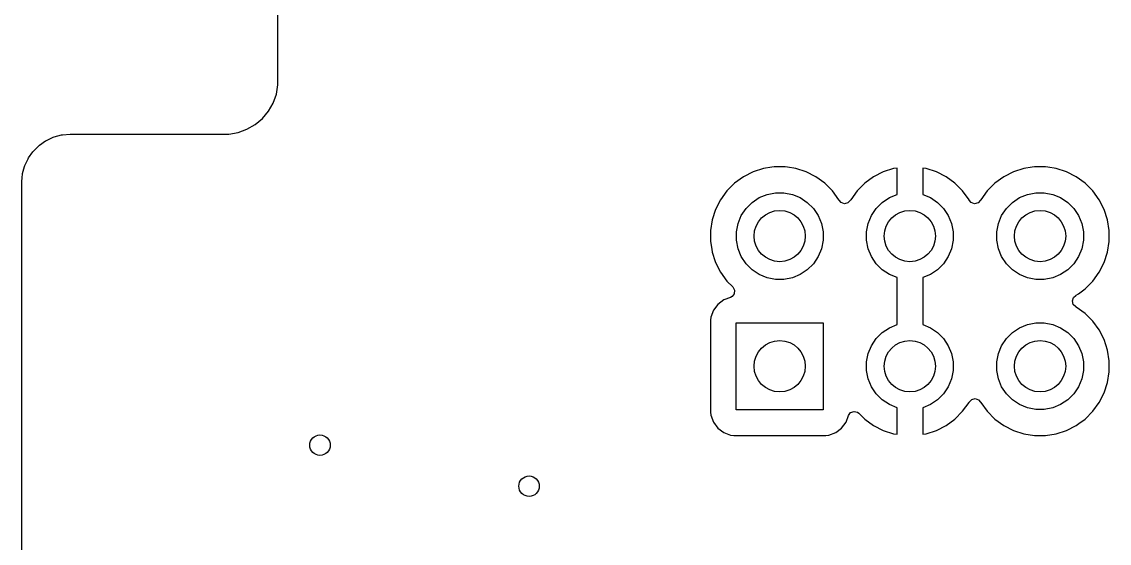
# Model space of a CAD drawing. Extents: x 1.91 to 4.47, y -4.27 to -2.07.
# Drawn here: x 1.911 to 2.747, y -3.82 to -3.42 of the extents above; entities that cross this region are included whole.
import ezdxf

# ---------------------------------------------------------------- set-up
doc = ezdxf.new("R2010")
doc.units = 0
doc.header["$MEASUREMENT"] = 0
doc.layers.add('BLACK', color=7, linetype='CONTINUOUS')

msp = doc.modelspace()

# ---------------------------------------------------------------- linework, layer by layer
at = {"layer": 'BLACK', "linetype": 'CONTINUOUS'}
for p, q in [((2.10829, -3.46392), (2.10829, -2.87319)), ((2.10829, -3.46457), (2.10829, -3.46392)), ((2.10829, -3.46819), (2.10829, -3.46457)), ((2.10456, -3.48211), (2.10703, -3.47531)), ((2.10703, -3.47531), (2.10829, -3.46819)), ((2.10094, -3.48838), (2.10456, -3.48211)), ((2.09629, -3.49392), (2.10094, -3.48838)), ((2.08447, -3.50219), (2.09074, -3.49858)), ((2.09074, -3.49858), (2.09629, -3.49392)), ((1.93051, -3.51075), (1.93565, -3.50836)), ((1.93565, -3.50836), (1.93645, -3.50807)), ((1.93645, -3.50807), (1.94192, -3.5066)), ((1.94192, -3.5066), (1.94275, -3.50646)), ((1.94275, -3.50646), (1.94861, -3.50594)), ((1.94861, -3.50594), (1.94903, -3.50593)), ((1.94903, -3.50593), (2.07055, -3.50593)), ((2.07055, -3.50593), (2.07767, -3.50467)), ((2.07055, -3.50593), (2.07055, -3.50593)), ((2.07767, -3.50467), (2.08447, -3.50219)), ((1.92048, -3.51898), (1.92449, -3.51497)), ((1.92449, -3.51497), (1.92514, -3.51443)), ((1.92514, -3.51443), (1.92978, -3.51118)), ((1.92978, -3.51118), (1.93051, -3.51075)), ((1.91387, -3.53013), (1.91626, -3.525)), ((1.91626, -3.525), (1.91669, -3.52427)), ((1.91669, -3.52427), (1.91994, -3.51963)), ((1.91994, -3.51963), (1.92048, -3.51898)), ((1.91214, -3.53633), (1.91358, -3.53093)), ((1.91358, -3.53093), (1.91387, -3.53013)), ((2.48125, -3.53239), (2.47329, -3.53498)), ((2.4876, -3.53139), (2.48125, -3.53239)), ((2.48952, -3.53108), (2.4876, -3.53139)), ((2.49789, -3.53108), (2.48952, -3.53108)), ((2.4998, -3.53139), (2.49789, -3.53108)), ((2.50615, -3.53239), (2.4998, -3.53139)), ((2.51411, -3.53498), (2.50615, -3.53239)), ((2.50615, -3.53239), (2.50615, -3.53239)), ((2.50615, -3.53239), (2.50615, -3.53239)), ((2.58125, -3.53241), (2.5733, -3.535)), ((2.58386, -3.532), (2.58125, -3.53241)), ((2.58386, -3.55228), (2.58386, -3.532)), ((2.58386, -3.532), (2.58386, -3.532)), ((2.60615, -3.53241), (2.60354, -3.532)), ((2.60354, -3.532), (2.60354, -3.55228)), ((2.6141, -3.535), (2.60615, -3.53241)), ((2.68125, -3.53239), (2.67329, -3.53498)), ((2.6876, -3.53139), (2.68125, -3.53239)), ((2.68952, -3.53108), (2.6876, -3.53139)), ((2.69789, -3.53108), (2.68952, -3.53108)), ((2.6998, -3.53139), (2.69789, -3.53108)), ((2.70615, -3.53239), (2.6998, -3.53139)), ((2.71411, -3.53498), (2.70615, -3.53239)), ((2.70615, -3.53239), (2.70615, -3.53239)), ((2.70615, -3.53239), (2.70615, -3.53239)), ((1.91146, -3.54309), (1.91183, -3.53878)), ((1.91183, -3.53878), (1.91197, -3.53724)), ((1.91197, -3.53724), (1.91212, -3.5364)), ((1.91212, -3.5364), (1.91214, -3.53633)), ((2.46583, -3.53878), (2.45906, -3.5437)), ((2.47329, -3.53498), (2.46583, -3.53878)), ((2.52157, -3.53878), (2.51411, -3.53498)), ((2.51411, -3.53498), (2.51411, -3.53498)), ((2.51411, -3.53498), (2.51411, -3.53498)), ((2.52834, -3.5437), (2.52157, -3.53878)), ((2.56584, -3.53879), (2.55908, -3.54371)), ((2.5733, -3.535), (2.56584, -3.53879)), ((2.62156, -3.53879), (2.6141, -3.535)), ((2.62833, -3.54371), (2.62156, -3.53879)), ((2.66583, -3.53878), (2.65906, -3.5437)), ((2.67329, -3.53498), (2.66583, -3.53878)), ((2.72157, -3.53878), (2.71411, -3.53498)), ((2.71411, -3.53498), (2.71411, -3.53498)), ((2.71411, -3.53498), (2.71411, -3.53498)), ((2.72834, -3.5437), (2.72157, -3.53878)), ((1.91144, -3.54352), (1.91146, -3.54309)), ((1.91144, -3.58007), (1.91144, -3.54352)), ((2.45315, -3.54961), (2.44823, -3.55639)), ((2.45906, -3.5437), (2.45315, -3.54961)), ((2.53426, -3.54961), (2.52834, -3.5437)), ((2.53918, -3.55639), (2.53426, -3.54961)), ((2.55316, -3.54963), (2.54824, -3.5564)), ((2.55908, -3.54371), (2.55316, -3.54963)), ((2.55316, -3.54963), (2.55316, -3.54963)), ((2.55908, -3.54371), (2.55908, -3.54371)), ((2.63424, -3.54963), (2.62833, -3.54371)), ((2.62833, -3.54371), (2.62833, -3.54371)), ((2.63916, -3.5564), (2.63424, -3.54963)), ((2.63424, -3.54963), (2.63424, -3.54963)), ((2.65315, -3.54961), (2.64823, -3.55639)), ((2.65906, -3.5437), (2.65315, -3.54961)), ((2.73426, -3.54961), (2.72834, -3.5437)), ((2.73918, -3.55639), (2.73426, -3.54961)), ((2.44823, -3.55639), (2.44443, -3.56384)), ((2.46783, -3.56302), (2.47247, -3.55838)), ((2.47247, -3.55838), (2.47793, -3.55474)), ((2.47793, -3.55474), (2.48399, -3.55223)), ((2.48399, -3.55223), (2.49042, -3.55095)), ((2.49042, -3.55095), (2.49698, -3.55095)), ((2.49698, -3.55095), (2.50342, -3.55223)), ((2.50342, -3.55223), (2.50948, -3.55474)), ((2.50948, -3.55474), (2.51493, -3.55838)), ((2.51493, -3.55838), (2.51957, -3.56302)), ((2.53936, -3.55675), (2.53918, -3.55639)), ((2.53918, -3.55639), (2.53918, -3.55639)), ((2.53918, -3.55639), (2.53918, -3.55639)), ((2.5409, -3.55853), (2.53936, -3.55675)), ((2.5435, -3.55941), (2.5409, -3.55853)), ((2.54617, -3.55875), (2.5435, -3.55941)), ((2.54806, -3.55675), (2.54617, -3.55875)), ((2.54824, -3.5564), (2.54806, -3.55675)), ((2.56783, -3.56302), (2.57247, -3.55838)), ((2.57247, -3.55838), (2.57793, -3.55474)), ((2.57793, -3.55474), (2.58386, -3.55228)), ((2.60354, -3.55228), (2.60948, -3.55474)), ((2.60948, -3.55474), (2.61493, -3.55838)), ((2.61493, -3.55838), (2.61957, -3.56302)), ((2.63934, -3.55675), (2.63916, -3.5564)), ((2.64088, -3.55853), (2.63934, -3.55675)), ((2.64348, -3.55941), (2.64088, -3.55853)), ((2.64615, -3.55875), (2.64348, -3.55941)), ((2.64804, -3.55675), (2.64615, -3.55875)), ((2.64823, -3.55639), (2.64804, -3.55675)), ((2.66783, -3.56302), (2.67247, -3.55838)), ((2.67247, -3.55838), (2.67793, -3.55474)), ((2.67793, -3.55474), (2.68399, -3.55223)), ((2.68399, -3.55223), (2.69042, -3.55095)), ((2.69042, -3.55095), (2.69698, -3.55095)), ((2.69698, -3.55095), (2.70342, -3.55223)), ((2.70342, -3.55223), (2.70948, -3.55474)), ((2.70948, -3.55474), (2.71493, -3.55838)), ((2.71493, -3.55838), (2.71957, -3.56302)), ((2.74297, -3.56384), (2.73918, -3.55639)), ((2.73918, -3.55639), (2.73918, -3.55639)), ((2.73918, -3.55639), (2.73918, -3.55639)), ((2.44443, -3.56384), (2.44184, -3.5718)), ((2.46419, -3.56848), (2.46783, -3.56302)), ((2.51957, -3.56302), (2.52321, -3.56848)), ((2.56419, -3.56848), (2.56783, -3.56302)), ((2.61957, -3.56302), (2.62321, -3.56848)), ((2.66419, -3.56848), (2.66783, -3.56302)), ((2.71957, -3.56302), (2.72321, -3.56848)), ((2.74556, -3.5718), (2.74297, -3.56384)), ((2.44184, -3.5718), (2.44053, -3.58007)), ((2.4604, -3.58097), (2.46168, -3.57454)), ((2.46168, -3.57454), (2.46419, -3.56848)), ((2.52321, -3.56848), (2.52572, -3.57454)), ((2.52572, -3.57454), (2.527, -3.58097)), ((2.5604, -3.58097), (2.56168, -3.57454)), ((2.56168, -3.57454), (2.56419, -3.56848)), ((2.62321, -3.56848), (2.62572, -3.57454)), ((2.62572, -3.57454), (2.627, -3.58097)), ((2.6604, -3.58097), (2.66168, -3.57454)), ((2.66168, -3.57454), (2.66419, -3.56848)), ((2.72321, -3.56848), (2.72572, -3.57454)), ((2.72572, -3.57454), (2.727, -3.58097)), ((2.74687, -3.58007), (2.74556, -3.5718)), ((1.91144, -3.87454), (1.91144, -3.58007)), ((2.44053, -3.58007), (2.44053, -3.58844)), ((2.4604, -3.58753), (2.4604, -3.58097)), ((2.527, -3.58097), (2.527, -3.58753)), ((2.5604, -3.58753), (2.5604, -3.58097)), ((2.627, -3.58097), (2.627, -3.58753)), ((2.6604, -3.58753), (2.6604, -3.58097)), ((2.727, -3.58097), (2.727, -3.58753)), ((2.74687, -3.58844), (2.74687, -3.58007)), ((2.44053, -3.58844), (2.44145, -3.59421)), ((2.46168, -3.59397), (2.4604, -3.58753)), ((2.527, -3.58753), (2.52572, -3.59397)), ((2.56168, -3.59397), (2.5604, -3.58753)), ((2.627, -3.58753), (2.62572, -3.59397)), ((2.66168, -3.59397), (2.6604, -3.58753)), ((2.727, -3.58753), (2.72572, -3.59397)), ((2.74556, -3.5967), (2.74687, -3.58844)), ((2.44145, -3.59421), (2.44184, -3.5967)), ((2.44184, -3.5967), (2.44419, -3.60393)), ((2.46419, -3.60003), (2.46168, -3.59397)), ((2.46783, -3.60548), (2.46419, -3.60003)), ((2.52321, -3.60003), (2.51957, -3.60548)), ((2.52572, -3.59397), (2.52321, -3.60003)), ((2.56419, -3.60003), (2.56168, -3.59397)), ((2.56783, -3.60548), (2.56419, -3.60003)), ((2.62321, -3.60003), (2.61957, -3.60548)), ((2.62572, -3.59397), (2.62321, -3.60003)), ((2.66419, -3.60003), (2.66168, -3.59397)), ((2.66783, -3.60548), (2.66419, -3.60003)), ((2.72321, -3.60003), (2.71957, -3.60548)), ((2.72572, -3.59397), (2.72321, -3.60003)), ((2.74297, -3.60466), (2.74556, -3.5967)), ((2.44419, -3.60393), (2.44443, -3.60466)), ((2.44443, -3.60466), (2.44823, -3.61212)), ((2.47247, -3.61012), (2.46783, -3.60548)), ((2.51957, -3.60548), (2.51493, -3.61012)), ((2.57247, -3.61012), (2.56783, -3.60548)), ((2.61957, -3.60548), (2.61493, -3.61012)), ((2.67247, -3.61012), (2.66783, -3.60548)), ((2.71957, -3.60548), (2.71493, -3.61012)), ((2.73918, -3.61212), (2.74297, -3.60466)), ((2.44823, -3.61212), (2.45315, -3.61889)), ((2.47793, -3.61377), (2.47247, -3.61012)), ((2.48399, -3.61628), (2.47793, -3.61377)), ((2.49042, -3.61756), (2.48399, -3.61628)), ((2.50342, -3.61628), (2.49698, -3.61756)), ((2.50948, -3.61377), (2.50342, -3.61628)), ((2.51493, -3.61012), (2.50948, -3.61377)), ((2.57793, -3.61377), (2.57247, -3.61012)), ((2.58386, -3.61622), (2.57793, -3.61377)), ((2.58386, -3.65228), (2.58386, -3.61622)), ((2.60948, -3.61377), (2.60354, -3.61622)), ((2.60354, -3.61622), (2.60354, -3.65228)), ((2.61493, -3.61012), (2.60948, -3.61377)), ((2.67793, -3.61377), (2.67247, -3.61012)), ((2.68399, -3.61628), (2.67793, -3.61377)), ((2.69042, -3.61756), (2.68399, -3.61628)), ((2.70342, -3.61628), (2.69698, -3.61756)), ((2.70948, -3.61377), (2.70342, -3.61628)), ((2.71493, -3.61012), (2.70948, -3.61377)), ((2.73426, -3.61889), (2.73918, -3.61212)), ((2.73918, -3.61212), (2.73918, -3.61212)), ((2.73918, -3.61212), (2.73918, -3.61212)), ((2.45315, -3.61889), (2.45762, -3.62336)), ((2.45762, -3.62336), (2.45893, -3.62577)), ((2.45893, -3.62577), (2.45874, -3.62852)), ((2.49698, -3.61756), (2.49042, -3.61756)), ((2.69698, -3.61756), (2.69042, -3.61756)), ((2.72323, -3.62852), (2.72834, -3.62481)), ((2.72834, -3.62481), (2.73426, -3.61889)), ((2.72834, -3.62481), (2.72834, -3.62481)), ((2.72834, -3.62481), (2.72834, -3.62481)), ((2.73426, -3.61889), (2.73426, -3.61889)), ((2.73426, -3.61889), (2.73426, -3.61889)), ((2.4507, -3.63332), (2.44616, -3.63671)), ((2.45587, -3.63139), (2.4507, -3.63332)), ((2.4507, -3.63332), (2.4507, -3.63332)), ((2.45709, -3.63072), (2.45587, -3.63139)), ((2.45874, -3.62852), (2.45709, -3.63072)), ((2.71856, -3.63404), (2.71945, -3.63144)), ((2.71922, -3.63671), (2.71856, -3.63404)), ((2.71945, -3.63144), (2.72122, -3.6299)), ((2.72122, -3.6299), (2.72157, -3.62973)), ((2.72157, -3.62973), (2.72323, -3.62852)), ((2.44276, -3.64125), (2.44078, -3.64656)), ((2.44616, -3.63671), (2.44276, -3.64125)), ((2.44276, -3.64125), (2.44276, -3.64125)), ((2.44616, -3.63671), (2.44616, -3.63671)), ((2.72122, -3.6386), (2.71922, -3.63671)), ((2.72154, -3.63876), (2.72122, -3.6386)), ((2.72157, -3.63878), (2.72154, -3.63876)), ((2.72834, -3.6437), (2.72157, -3.63878)), ((2.44078, -3.64656), (2.44053, -3.6489)), ((2.44053, -3.6489), (2.44053, -3.6489)), ((2.44053, -3.6489), (2.44053, -3.7196)), ((2.46024, -3.71772), (2.46024, -3.65079)), ((2.46024, -3.65079), (2.52717, -3.65079)), ((2.52717, -3.65079), (2.52717, -3.71772)), ((2.73426, -3.64961), (2.72834, -3.6437)), ((2.73918, -3.65639), (2.73426, -3.64961)), ((2.56783, -3.66302), (2.57247, -3.65838)), ((2.57247, -3.65838), (2.57793, -3.65474)), ((2.57793, -3.65474), (2.58386, -3.65228)), ((2.60354, -3.65228), (2.60948, -3.65474)), ((2.60948, -3.65474), (2.61493, -3.65838)), ((2.61493, -3.65838), (2.61957, -3.66302)), ((2.66783, -3.66302), (2.67247, -3.65838)), ((2.67247, -3.65838), (2.67793, -3.65474)), ((2.67793, -3.65474), (2.68399, -3.65223)), ((2.68399, -3.65223), (2.69042, -3.65095)), ((2.69042, -3.65095), (2.69698, -3.65095)), ((2.69698, -3.65095), (2.70342, -3.65223)), ((2.70342, -3.65223), (2.70948, -3.65474)), ((2.70948, -3.65474), (2.71493, -3.65838)), ((2.71493, -3.65838), (2.71957, -3.66302)), ((2.73918, -3.65639), (2.73918, -3.65639)), ((2.74297, -3.66384), (2.73918, -3.65639)), ((2.73918, -3.65639), (2.73918, -3.65639)), ((2.56419, -3.66848), (2.56783, -3.66302)), ((2.61957, -3.66302), (2.62321, -3.66848)), ((2.66419, -3.66848), (2.66783, -3.66302)), ((2.71957, -3.66302), (2.72321, -3.66848)), ((2.74556, -3.6718), (2.74297, -3.66384)), ((2.5604, -3.68097), (2.56168, -3.67454)), ((2.56168, -3.67454), (2.56419, -3.66848)), ((2.62321, -3.66848), (2.62572, -3.67454)), ((2.62572, -3.67454), (2.627, -3.68097)), ((2.6604, -3.68097), (2.66168, -3.67454)), ((2.66168, -3.67454), (2.66419, -3.66848)), ((2.72321, -3.66848), (2.72572, -3.67454)), ((2.72572, -3.67454), (2.727, -3.68097)), ((2.74687, -3.68007), (2.74556, -3.6718)), ((2.5604, -3.68753), (2.5604, -3.68097)), ((2.627, -3.68097), (2.627, -3.68753)), ((2.6604, -3.68753), (2.6604, -3.68097)), ((2.727, -3.68097), (2.727, -3.68753)), ((2.74687, -3.68844), (2.74687, -3.68007)), ((2.56168, -3.69397), (2.5604, -3.68753)), ((2.627, -3.68753), (2.62572, -3.69397)), ((2.66168, -3.69397), (2.6604, -3.68753)), ((2.727, -3.68753), (2.72572, -3.69397)), ((2.74556, -3.6967), (2.74687, -3.68844)), ((2.56419, -3.70003), (2.56168, -3.69397)), ((2.56783, -3.70548), (2.56419, -3.70003)), ((2.62321, -3.70003), (2.61957, -3.70548)), ((2.62572, -3.69397), (2.62321, -3.70003)), ((2.66419, -3.70003), (2.66168, -3.69397)), ((2.66783, -3.70548), (2.66419, -3.70003)), ((2.72321, -3.70003), (2.71957, -3.70548)), ((2.72572, -3.69397), (2.72321, -3.70003)), ((2.74297, -3.70466), (2.74556, -3.6967)), ((2.57247, -3.71012), (2.56783, -3.70548)), ((2.61957, -3.70548), (2.61493, -3.71012)), ((2.64123, -3.70975), (2.6439, -3.70909)), ((2.6439, -3.70909), (2.6465, -3.70998)), ((2.67247, -3.71012), (2.66783, -3.70548)), ((2.71957, -3.70548), (2.71493, -3.71012)), ((2.73918, -3.71212), (2.74297, -3.70466)), ((2.57793, -3.71377), (2.57247, -3.71012)), ((2.58386, -3.71622), (2.57793, -3.71377)), ((2.58386, -3.73651), (2.58386, -3.71622)), ((2.60948, -3.71377), (2.60354, -3.71622)), ((2.60354, -3.71622), (2.60354, -3.73651)), ((2.61493, -3.71012), (2.60948, -3.71377)), ((2.63424, -3.71888), (2.63916, -3.71211)), ((2.63916, -3.71211), (2.63934, -3.71175)), ((2.63934, -3.71175), (2.64123, -3.70975)), ((2.6465, -3.70998), (2.64804, -3.71175)), ((2.64804, -3.71175), (2.64823, -3.71212)), ((2.64823, -3.71212), (2.65315, -3.71889)), ((2.67793, -3.71377), (2.67247, -3.71012)), ((2.68399, -3.71628), (2.67793, -3.71377)), ((2.69042, -3.71756), (2.68399, -3.71628)), ((2.69698, -3.71756), (2.69042, -3.71756)), ((2.70342, -3.71628), (2.69698, -3.71756)), ((2.70948, -3.71377), (2.70342, -3.71628)), ((2.71493, -3.71012), (2.70948, -3.71377)), ((2.73426, -3.71889), (2.73918, -3.71212)), ((2.73918, -3.71212), (2.73918, -3.71212)), ((2.73918, -3.71212), (2.73918, -3.71212)), ((2.44053, -3.7196), (2.44053, -3.7196)), ((2.44053, -3.7196), (2.44078, -3.72195)), ((2.44078, -3.72195), (2.44276, -3.72726)), ((2.52717, -3.71772), (2.46024, -3.71772)), ((2.54464, -3.72726), (2.54657, -3.72206)), ((2.54657, -3.72206), (2.54822, -3.71986)), ((2.54822, -3.71986), (2.5508, -3.7189)), ((2.5508, -3.7189), (2.55349, -3.71948)), ((2.55349, -3.71948), (2.5546, -3.72032)), ((2.5546, -3.72032), (2.55908, -3.72479)), ((2.55908, -3.72479), (2.55908, -3.72479)), ((2.55908, -3.72479), (2.56584, -3.72971)), ((2.62156, -3.72971), (2.62833, -3.72479)), ((2.62833, -3.72479), (2.63424, -3.71888)), ((2.62833, -3.72479), (2.62833, -3.72479)), ((2.63424, -3.71888), (2.63424, -3.71888)), ((2.65315, -3.71889), (2.65906, -3.72481)), ((2.65906, -3.72481), (2.66583, -3.72973)), ((2.72359, -3.72826), (2.72834, -3.72481)), ((2.72834, -3.72481), (2.73426, -3.71889)), ((2.72834, -3.72481), (2.72834, -3.72481)), ((2.72834, -3.72481), (2.72834, -3.72481)), ((2.73426, -3.71889), (2.73426, -3.71889)), ((2.73426, -3.71889), (2.73426, -3.71889)), ((2.44276, -3.72726), (2.44276, -3.72726)), ((2.44276, -3.72726), (2.44616, -3.73179)), ((2.44616, -3.73179), (2.44616, -3.73179)), ((2.44616, -3.73179), (2.4507, -3.73519)), ((2.53671, -3.73519), (2.54124, -3.73179)), ((2.54124, -3.73179), (2.54464, -3.72726)), ((2.56584, -3.72971), (2.5733, -3.73351)), ((2.5733, -3.73351), (2.58125, -3.73609)), ((2.60615, -3.73609), (2.6141, -3.73351)), ((2.6141, -3.73351), (2.62156, -3.72971)), ((2.66583, -3.72973), (2.66583, -3.72973)), ((2.66583, -3.72973), (2.66583, -3.72973)), ((2.66583, -3.72973), (2.67329, -3.73353)), ((2.67329, -3.73353), (2.68125, -3.73611)), ((2.70615, -3.73611), (2.71411, -3.73353)), ((2.71411, -3.73353), (2.72157, -3.72973)), ((2.72157, -3.72973), (2.72359, -3.72826)), ((2.4507, -3.73519), (2.4507, -3.73519)), ((2.4507, -3.73519), (2.456, -3.73717)), ((2.456, -3.73717), (2.456, -3.73717)), ((2.456, -3.73717), (2.45628, -3.7372)), ((2.45628, -3.7372), (2.45835, -3.73742)), ((2.45835, -3.73742), (2.52905, -3.73742)), ((2.52905, -3.73742), (2.5314, -3.73717)), ((2.5314, -3.73717), (2.53671, -3.73519)), ((2.58125, -3.73609), (2.58386, -3.73651)), ((2.60354, -3.73651), (2.60615, -3.73609)), ((2.60615, -3.73609), (2.60615, -3.73609)), ((2.68125, -3.73611), (2.68952, -3.73742)), ((2.68952, -3.73742), (2.68952, -3.73742)), ((2.68952, -3.73742), (2.69789, -3.73742)), ((2.69789, -3.73742), (2.70615, -3.73611)), ((2.69789, -3.73742), (2.69789, -3.73742))]:
    msp.add_line(p, q, dxfattribs=at)
at = {"layer": 'BLACK'}
for centre, radius in [((2.4937, -3.58425), 0.01969), ((2.5937, -3.58425), 0.01969), ((2.6937, -3.58425), 0.01969), ((2.4937, -3.68425), 0.01969), ((2.5937, -3.68425), 0.01969), ((2.6937, -3.68425), 0.01969), ((2.14055, -3.74488), 0.00787), ((2.30118, -3.77638), 0.00787)]:
    msp.add_circle(centre, radius, dxfattribs=at)

doc.saveas('drawing.dxf')
